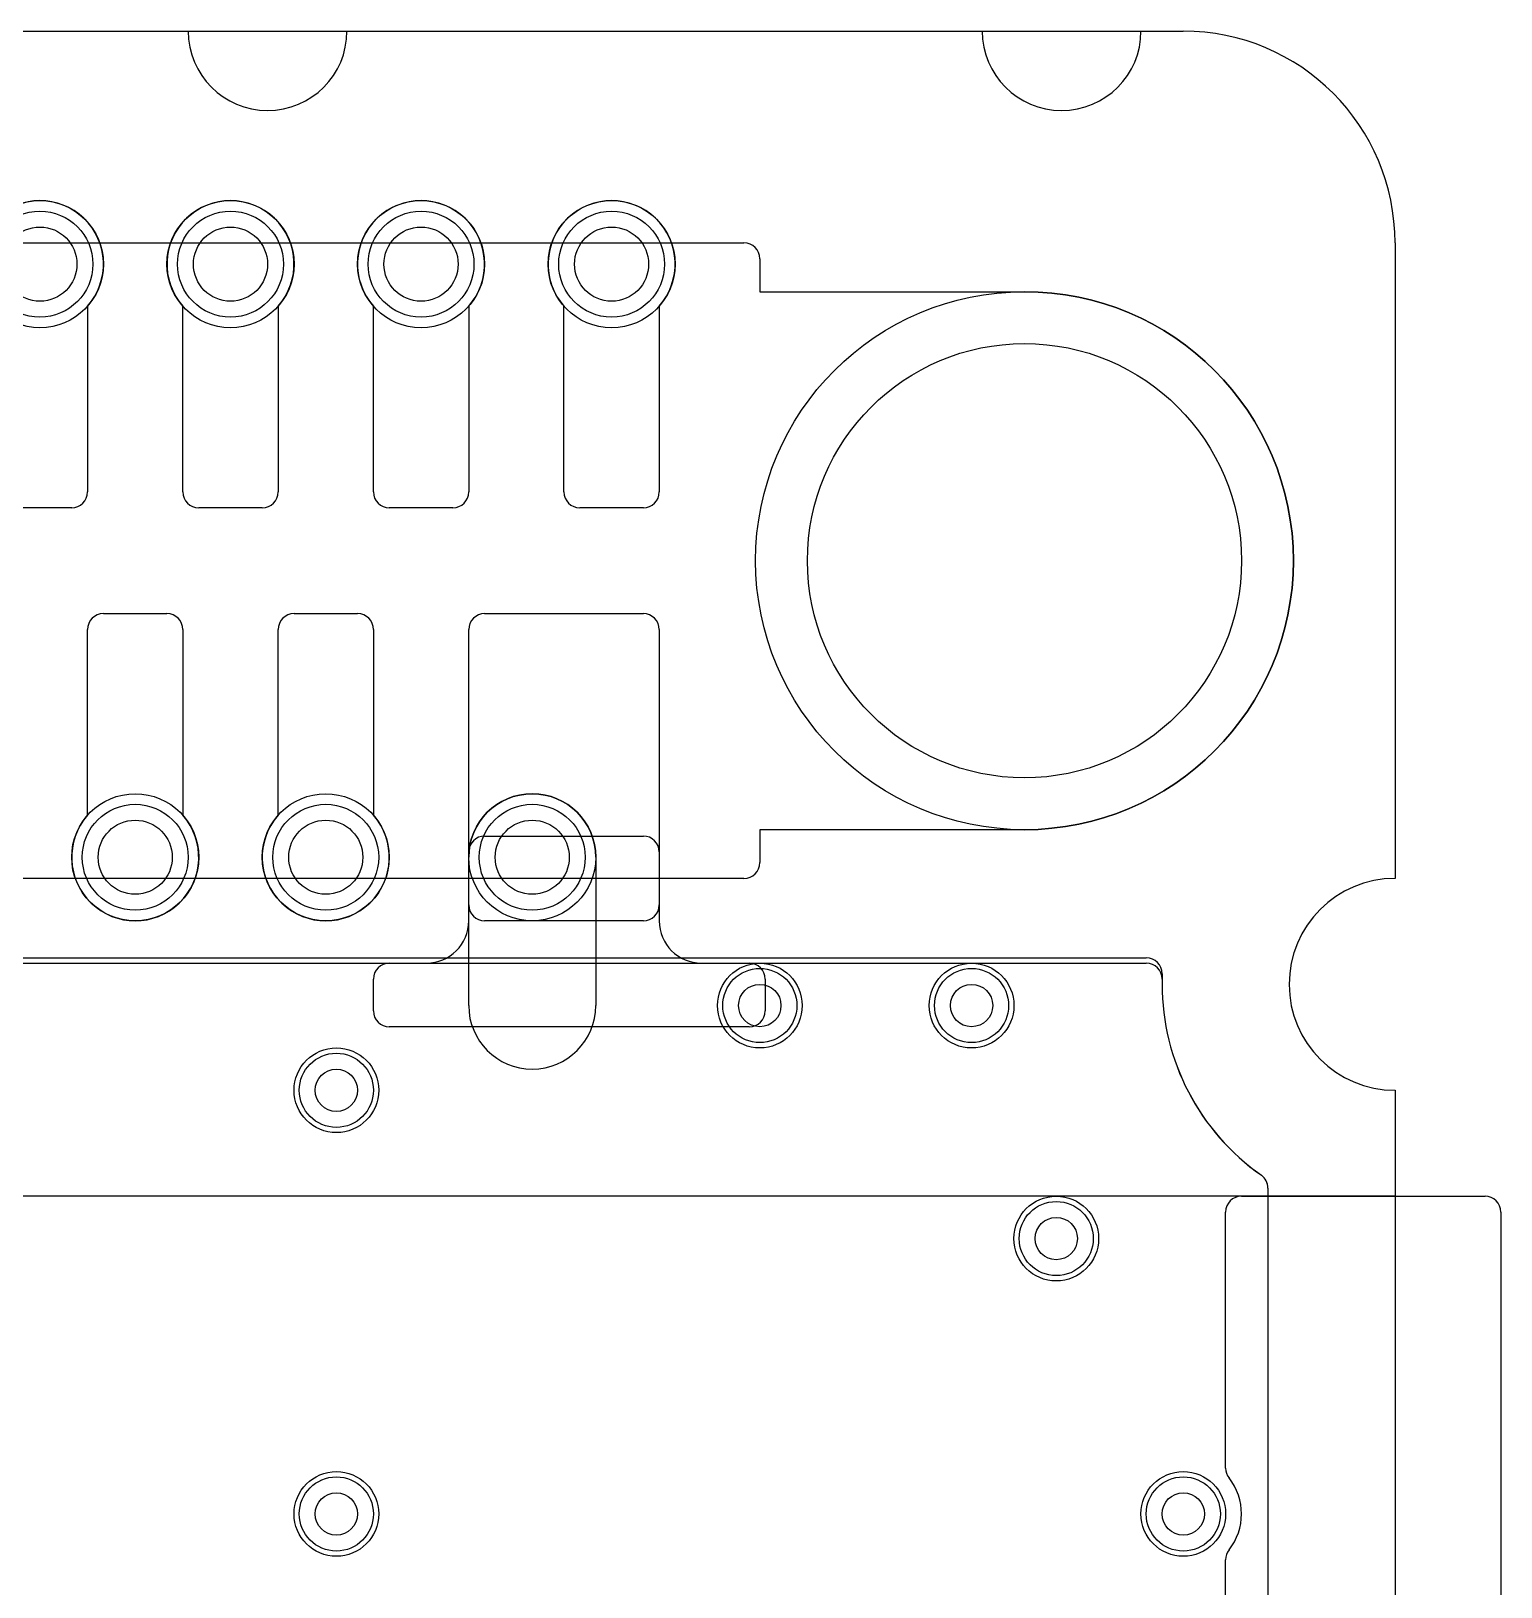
# Model space of a CAD drawing. Extents: x 0 to 20.5, y -0.5 to 20.
# Drawn here: x 13.56 to 20.5, y 12.66 to 20 of the extents above; entities that cross this region are included whole.
import ezdxf

# ---------------------------------------------------------------- set-up
doc = ezdxf.new("R2010")
doc.units = 0
for name, color, linetype in [('Hole', 1, 'CONTINUOUS'), ('L1', 3, 'CONTINUOUS'), ('L2', 3, 'CONTINUOUS'), ('L3', 3, 'CONTINUOUS'), ('L4', 3, 'CONTINUOUS'), ('Outline', 7, 'CONTINUOUS'), ('PartsArea-A', 111, 'CONTINUOUS'), ('PartsArea-B', 111, 'CONTINUOUS'), ('Resist-A', 2, 'CONTINUOUS'), ('Resist-B', 2, 'CONTINUOUS'), ('Silk-A', 140, 'CONTINUOUS')]:
    doc.layers.add(name, color=color, linetype=linetype)

msp = doc.modelspace()

# ---------------------------------------------------------------- linework, layer by layer
at = {"layer": 'Hole'}
for centre, radius in [((13.6, 18.9), 0.175), ((14.5, 18.9), 0.175), ((15.4, 18.9), 0.175), ((16.3, 18.9), 0.175), ((18.25, 17.5), 1.025), ((14.05, 16.1), 0.175), ((14.95, 16.1), 0.175), ((15.925, 16.1), 0.175), ((17, 15.4), 0.1), ((18, 15.4), 0.1), ((15, 15), 0.1), ((18.4, 14.3), 0.1), ((15, 13), 0.1), ((19, 13), 0.1)]:
    msp.add_circle(centre, radius, dxfattribs=at)
at = {"layer": 'L1'}
for p, q in [((13.825, 18.70157), (13.825, 17.825)), ((14.275, 17.825), (14.275, 18.70157)), ((14.725, 18.70157), (14.725, 17.825)), ((15.175, 17.825), (15.175, 18.70157)), ((15.625, 18.70157), (15.625, 17.825)), ((16.075, 17.825), (16.075, 18.70157)), ((16.525, 18.70157), (16.525, 17.825)), ((13.75, 17.75), (13.45, 17.75)), ((14.65, 17.75), (14.35, 17.75)), ((15.55, 17.75), (15.25, 17.75)), ((16.45, 17.75), (16.15, 17.75)), ((13.9, 17.25), (14.2, 17.25)), ((14.8, 17.25), (15.1, 17.25)), ((15.7, 17.25), (16.45, 17.25)), ((13.825, 16.29843), (13.825, 17.175)), ((14.275, 17.175), (14.275, 16.29843)), ((14.725, 16.29843), (14.725, 17.175)), ((15.175, 17.175), (15.175, 16.29843)), ((15.625, 15.875), (15.625, 17.175)), ((16.525, 17.175), (16.525, 15.875)), ((15.69997, 16.2), (16.45003, 16.2)), ((15.625, 15.8), (15.625, 16.12503)), ((16.525, 16.12503), (16.525, 15.8)), ((16.45, 15.8), (15.7, 15.8)), ((5.57501, 15.59996), (18.82503, 15.59996)), ((15.25001, 15.6), (15.425, 15.6)), ((16.725, 15.6), (16.95003, 15.6)), ((15.17504, 15.37497), (15.17504, 15.52503)), ((17.025, 15.52503), (17.025, 15.37497)), ((18.9, 15.52499), (18.9, 15.5)), ((16.95003, 15.3), (15.25001, 15.3)), ((19.4, 14.53825), (19.4, 1.1))]:
    msp.add_line(p, q, dxfattribs=at)
for centre, radius in [((13.6, 18.9), 0.3), ((14.5, 18.9), 0.3), ((15.4, 18.9), 0.3), ((16.3, 18.9), 0.3), ((14.05, 16.1), 0.3), ((14.95, 16.1), 0.3), ((15.925, 16.1), 0.3), ((17, 15.4), 0.2), ((18, 15.4), 0.2), ((15, 15), 0.2), ((18.4, 14.3), 0.2), ((15, 13), 0.2), ((19, 13), 0.2)]:
    msp.add_circle(centre, radius, dxfattribs=at)
for centre, radius, start, end in [((13.6, 18.9), 0.3, -41.409429, -138.590571), ((14.5, 18.9), 0.3, -41.409429, -138.590571), ((15.4, 18.9), 0.3, -41.409429, -138.590571), ((16.3, 18.9), 0.3, -41.409429, -138.590571), ((13.75, 17.825), 0.075, -90, 0), ((14.35, 17.825), 0.075, 180, -90), ((14.65, 17.825), 0.075, -90, 0), ((15.25, 17.825), 0.075, 180, -90), ((15.55, 17.825), 0.075, -90, 0), ((16.15, 17.825), 0.075, 180, -90), ((16.45, 17.825), 0.075, -90, 0), ((13.9, 17.175), 0.075, 90, 180), ((14.2, 17.175), 0.075, 0, 90), ((14.8, 17.175), 0.075, 90, 180), ((15.1, 17.175), 0.075, 0, 90), ((15.7, 17.175), 0.075, 90, 180), ((16.45, 17.175), 0.075, 0, 90), ((14.05, 16.1), 0.3, 138.590571, 41.409429), ((14.95, 16.1), 0.3, 138.590571, 41.409429), ((15.69997, 16.12503), 0.07497, 90, 180), ((16.45003, 16.12503), 0.07497, 0, 90), ((15.7, 15.875), 0.075, 180, -90), ((16.45, 15.875), 0.075, -90, 0), ((15.425, 15.8), 0.2, -90, 0), ((16.725, 15.8), 0.2, 180, -90), ((15.25001, 15.52503), 0.07497, 90, 180), ((16.95003, 15.52503), 0.07497, 0, 90), ((18.82503, 15.52499), 0.07497, 0, 90), ((20, 15.5), 1.1, 180, -125.009857), ((15.25001, 15.37497), 0.07497, 180, -90), ((16.95003, 15.37497), 0.07497, -90, 0), ((19.32502, 14.53825), 0.07498, 0, 54.170951)]:
    msp.add_arc(centre, radius, start, end, dxfattribs=at)
at = {"layer": 'L2'}
for p, q in [((15.625, 15.4), (15.625, 16.1)), ((16.225, 16.1), (16.225, 15.4)), ((1.17497, 15.62496), (18.82503, 15.62496)), ((18.9, 15.54999), (18.9, 15.5)), ((19.4, 14.53825), (19.4, 1.1))]:
    msp.add_line(p, q, dxfattribs=at)
for centre, radius in [((15.925, 16.1), 0.3), ((17, 15.4), 0.2), ((18, 15.4), 0.2), ((15, 15), 0.2), ((18.4, 14.3), 0.2), ((15, 13), 0.2), ((19, 13), 0.2)]:
    msp.add_circle(centre, radius, dxfattribs=at)
for centre, radius, start, end in [((15.925, 16.1), 0.3, 0, 180), ((18.82503, 15.54999), 0.07497, 0, 90), ((20, 15.5), 1.1, 180, -125.009857), ((15.925, 15.4), 0.3, 180, 0), ((19.32502, 14.53825), 0.07498, 0, 54.170951)]:
    msp.add_arc(centre, radius, start, end, dxfattribs=at)
at = {"layer": 'L3'}
for p, q in [((15.625, 15.4), (15.625, 16.1)), ((16.225, 16.1), (16.225, 15.4)), ((1.17497, 15.62496), (18.82503, 15.62496)), ((18.9, 15.54999), (18.9, 15.5)), ((19.4, 14.53825), (19.4, 1.1))]:
    msp.add_line(p, q, dxfattribs=at)
for centre, radius in [((15.925, 16.1), 0.3), ((17, 15.4), 0.2), ((18, 15.4), 0.2), ((15, 15), 0.2), ((18.4, 14.3), 0.2), ((15, 13), 0.2), ((19, 13), 0.2)]:
    msp.add_circle(centre, radius, dxfattribs=at)
for centre, radius, start, end in [((15.925, 16.1), 0.3, 0, 180), ((18.82503, 15.54999), 0.07497, 0, 90), ((20, 15.5), 1.1, 180, -125.009857), ((15.925, 15.4), 0.3, 180, 0), ((19.32502, 14.53825), 0.07498, 0, 54.170951)]:
    msp.add_arc(centre, radius, start, end, dxfattribs=at)
at = {"layer": 'L4'}
for p, q in [((13.825, 18.70157), (13.825, 17.825)), ((14.275, 17.825), (14.275, 18.70157)), ((14.725, 18.70157), (14.725, 17.825)), ((15.175, 17.825), (15.175, 18.70157)), ((15.625, 18.70157), (15.625, 17.825)), ((16.075, 17.825), (16.075, 18.70157)), ((16.525, 18.70157), (16.525, 17.825)), ((13.75, 17.75), (13.45, 17.75)), ((14.65, 17.75), (14.35, 17.75)), ((15.55, 17.75), (15.25, 17.75)), ((16.45, 17.75), (16.15, 17.75)), ((13.9, 17.25), (14.2, 17.25)), ((14.8, 17.25), (15.1, 17.25)), ((15.7, 17.25), (16.45, 17.25)), ((13.825, 16.29843), (13.825, 17.175)), ((14.275, 17.175), (14.275, 16.29843)), ((14.725, 16.29843), (14.725, 17.175)), ((15.175, 17.175), (15.175, 16.29843)), ((15.625, 15.875), (15.625, 17.175)), ((16.525, 17.175), (16.525, 15.875)), ((15.69997, 16.2), (16.45003, 16.2)), ((15.625, 15.8), (15.625, 16.12503)), ((16.525, 16.12503), (16.525, 15.8)), ((16.45, 15.8), (15.7, 15.8)), ((5.57501, 15.59996), (18.82503, 15.59996)), ((15.25001, 15.6), (15.425, 15.6)), ((16.725, 15.6), (16.95003, 15.6)), ((15.17504, 15.37497), (15.17504, 15.52503)), ((17.025, 15.52503), (17.025, 15.37497)), ((18.9, 15.52499), (18.9, 15.5)), ((16.95003, 15.3), (15.25001, 15.3)), ((19.4, 14.53825), (19.4, 1.1))]:
    msp.add_line(p, q, dxfattribs=at)
for centre, radius in [((13.6, 18.9), 0.3), ((14.5, 18.9), 0.3), ((15.4, 18.9), 0.3), ((16.3, 18.9), 0.3), ((14.05, 16.1), 0.3), ((14.95, 16.1), 0.3), ((15.925, 16.1), 0.3), ((17, 15.4), 0.2), ((18, 15.4), 0.2), ((15, 15), 0.2), ((18.4, 14.3), 0.2), ((15, 13), 0.2), ((19, 13), 0.2)]:
    msp.add_circle(centre, radius, dxfattribs=at)
for centre, radius, start, end in [((13.6, 18.9), 0.3, -41.409429, -138.590571), ((14.5, 18.9), 0.3, -41.409429, -138.590571), ((15.4, 18.9), 0.3, -41.409429, -138.590571), ((16.3, 18.9), 0.3, -41.409429, -138.590571), ((13.75, 17.825), 0.075, -90, 0), ((14.35, 17.825), 0.075, 180, -90), ((14.65, 17.825), 0.075, -90, 0), ((15.25, 17.825), 0.075, 180, -90), ((15.55, 17.825), 0.075, -90, 0), ((16.15, 17.825), 0.075, 180, -90), ((16.45, 17.825), 0.075, -90, 0), ((13.9, 17.175), 0.075, 90, 180), ((14.2, 17.175), 0.075, 0, 90), ((14.8, 17.175), 0.075, 90, 180), ((15.1, 17.175), 0.075, 0, 90), ((15.7, 17.175), 0.075, 90, 180), ((16.45, 17.175), 0.075, 0, 90), ((14.05, 16.1), 0.3, 138.590571, 41.409429), ((14.95, 16.1), 0.3, 138.590571, 41.409429), ((15.69997, 16.12503), 0.07497, 90, 180), ((16.45003, 16.12503), 0.07497, 0, 90), ((15.7, 15.875), 0.075, 180, -90), ((16.45, 15.875), 0.075, -90, 0), ((15.425, 15.8), 0.2, -90, 0), ((16.725, 15.8), 0.2, 180, -90), ((15.25001, 15.52503), 0.07497, 90, 180), ((16.95003, 15.52503), 0.07497, 0, 90), ((18.82503, 15.52499), 0.07497, 0, 90), ((20, 15.5), 1.1, 180, -125.028205), ((15.25001, 15.37497), 0.07497, 180, -90), ((16.95003, 15.37497), 0.07497, -90, 0), ((19.32503, 14.53825), 0.07497, 0, 54.44633)]:
    msp.add_arc(centre, radius, start, end, dxfattribs=at)
at = {"layer": 'Outline'}
for p, q in [((5.7, 20), (14.3, 20)), ((15.05, 20), (18.05, 20)), ((18.8, 20), (19, 20)), ((20, 19), (20, 16)), ((20, 15), (20, 1))]:
    msp.add_line(p, q, dxfattribs=at)
for centre, radius, start, end in [((14.675, 20), 0.375, 180, 0), ((18.425, 20), 0.375, 180, 0), ((19, 19), 1, 0, 90), ((20, 15.5), 0.5, 90, -90)]:
    msp.add_arc(centre, radius, start, end, dxfattribs=at)
at = {"layer": 'PartsArea-A'}
for p, q in [((1, 20), (19, 20)), ((20, 19), (20, 16)), ((20, 15), (20, 14.5)), ((20, 14.5), (0, 14.5))]:
    msp.add_line(p, q, dxfattribs=at)
for centre, radius, start, end in [((19, 19), 1, 0, 90), ((20, 15.5), 0.5, 90, -90)]:
    msp.add_arc(centre, radius, start, end, dxfattribs=at)
at = {"layer": 'PartsArea-B'}
for p, q in [((1, 20), (19, 20)), ((20, 19), (20, 16)), ((20, 15), (20, 14.5)), ((20, 14.5), (0, 14.5))]:
    msp.add_line(p, q, dxfattribs=at)
for centre, radius, start, end in [((19, 19), 1, 0, 90), ((20, 15.5), 0.5, 90, -90)]:
    msp.add_arc(centre, radius, start, end, dxfattribs=at)
at = {"layer": 'Resist-A'}
for p, q in [((3.075, 19), (16.925, 19)), ((17, 18.925), (17, 18.77)), ((17, 18.77), (18.25, 18.77)), ((18.25, 16.23), (17, 16.23)), ((17, 16.23), (17, 16.075)), ((16.925, 16), (3.075, 16))]:
    msp.add_line(p, q, dxfattribs=at)
for centre, radius in [((13.6, 18.9), 0.25), ((14.5, 18.9), 0.25), ((15.4, 18.9), 0.25), ((16.3, 18.9), 0.25), ((18.25, 17.5), 1.27), ((14.05, 16.1), 0.25), ((14.95, 16.1), 0.25), ((15.925, 16.1), 0.25), ((17, 15.4), 0.175), ((18, 15.4), 0.175), ((15, 15), 0.175), ((18.4, 14.3), 0.175), ((15, 13), 0.175), ((19, 13), 0.175)]:
    msp.add_circle(centre, radius, dxfattribs=at)
for centre, radius, start, end in [((16.925, 18.925), 0.075, 0, 90), ((18.25, 17.5), 1.27, -90, 90), ((16.925, 16.075), 0.075, -90, 0)]:
    msp.add_arc(centre, radius, start, end, dxfattribs=at)
at = {"layer": 'Resist-B'}
for p, q in [((3.075, 19), (16.925, 19)), ((17, 18.925), (17, 18.77)), ((17, 18.77), (18.25, 18.77)), ((18.25, 16.23), (17, 16.23)), ((17, 16.23), (17, 16.075)), ((16.925, 16), (3.075, 16))]:
    msp.add_line(p, q, dxfattribs=at)
for centre, radius in [((13.6, 18.9), 0.25), ((14.5, 18.9), 0.25), ((15.4, 18.9), 0.25), ((16.3, 18.9), 0.25), ((18.25, 17.5), 1.27), ((14.05, 16.1), 0.25), ((14.95, 16.1), 0.25), ((15.925, 16.1), 0.25), ((17, 15.4), 0.175), ((18, 15.4), 0.175), ((15, 15), 0.175), ((18.4, 14.3), 0.175), ((15, 13), 0.175), ((19, 13), 0.175)]:
    msp.add_circle(centre, radius, dxfattribs=at)
for centre, radius, start, end in [((16.925, 18.925), 0.075, 0, 90), ((18.25, 17.5), 1.27, -90, 90), ((16.925, 16.075), 0.075, -90, 0)]:
    msp.add_arc(centre, radius, start, end, dxfattribs=at)
at = {"layer": 'Silk-A'}
for p, q in [((19.275, 14.5), (20.425, 14.5)), ((19.2, 13.21651), (19.2, 14.425)), ((20.5, 14.425), (20.5, -0.425)), ((19.2, 10.21651), (19.2, 12.78349))]:
    msp.add_line(p, q, dxfattribs=at)
for centre, radius, start, end in [((19.275, 14.425), 0.075, 90, 180), ((20.425, 14.425), 0.075, 0, 90), ((19.275, 13.21651), 0.075, 180, -141.783994), ((19, 13), 0.275, -38.213046, 38.213046), ((19.275, 12.78349), 0.075, 141.783994, 180)]:
    msp.add_arc(centre, radius, start, end, dxfattribs=at)

doc.saveas('drawing.dxf')
